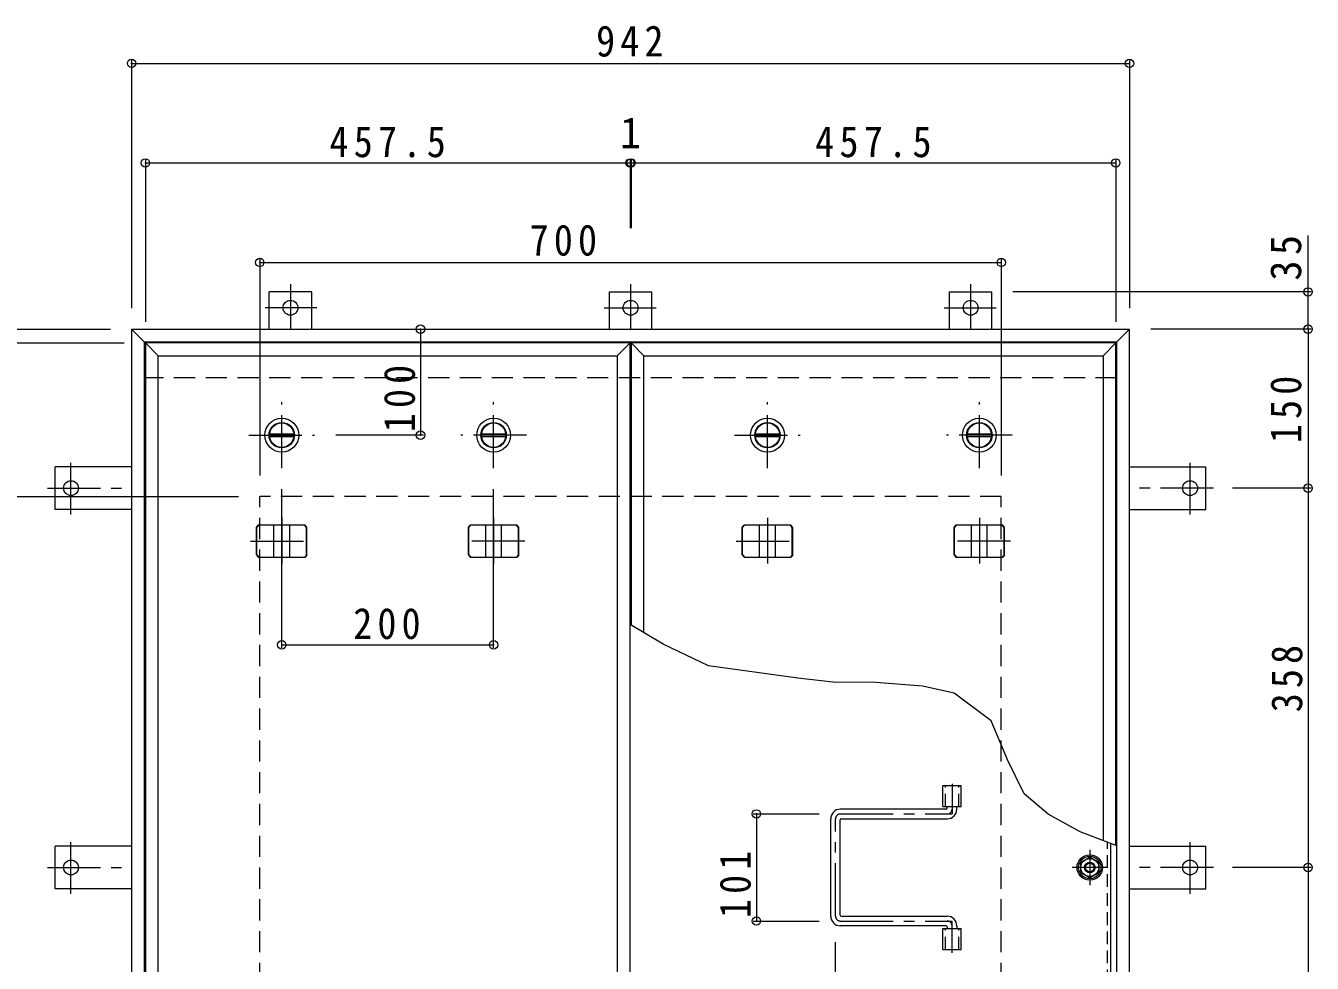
# Model space of a CAD drawing. Units: millimetres on the paper, enlarged 2 times, with parts at other scales. Extents: x -516 to 546, y -392 to 378.
# Drawn here: x -254.9 to -12, y 200.9 to 377.8 of the extents above; entities that cross this region are included whole.
import ezdxf
from ezdxf.enums import TextEntityAlignment as Align

# ---------------------------------------------------------------- set-up
doc = ezdxf.new("R2010")
doc.units = ezdxf.units.MM
doc.header["$LTSCALE"] = 2
doc.header["$PDMODE"] = 32
doc.header["$PDSIZE"] = 1.6
for name, pattern in [('CHAIN1', [8, 5, -1, 1, -1]), ('DASHED1', [1.8, 1.2, -0.6]), ('DASHED2', [3, 2, -1])]:
    doc.linetypes.add(name, pattern=pattern)
for name, color, linetype, lineweight in [('0-1_躯体', 2, 'CHAIN1', 9), ('0-2_仕上', 3, 'Continuous', 9), ('0-3_建具', 4, 'Continuous', 9), ('0-5_寸法', 4, 'Continuous', 9), ('0-6_ハッチ', 6, 'Continuous', 9), ('0-7', 2, 'Continuous', 9), ('0-A', 3, 'DASHED1', 9), ('0-C', 2, 'Continuous', 9), ('0-E', 3, 'Continuous', 9), ('0-F', 7, 'Continuous', 9)]:
    doc.layers.add(name, color=color, linetype=linetype, lineweight=lineweight)
doc.styles.add('ＭＳ ゴシック', font='')
doc.styles.get('ＭＳ ゴシック').set_extended_font_data('MS Gothic')

msp = doc.modelspace()

# ---------------------------------------------------------------- linework, layer by layer
at = {"layer": '0-1_躯体', "linetype": 'DASHED2'}
for p, q in [((-48.926, 311.359), (-232.526, 311.359)), ((-210.726, 148.959), (-210.726, 288.959)), ((-70.726, 288.959), (-210.726, 288.959)), ((-70.726, 148.959), (-70.726, 288.959))]:
    msp.add_line(p, q, dxfattribs=at)
at = {"layer": '0-1_躯体'}
for p, q in [((-206.576, 294.359), (-206.576, 306.759)), ((-166.576, 294.359), (-166.576, 306.759)), ((-114.876, 294.359), (-114.876, 306.759)), ((-74.876, 294.359), (-74.876, 306.759)), ((-212.776, 300.559), (-200.376, 300.559)), ((-160.376, 300.559), (-172.776, 300.559)), ((-121.076, 300.559), (-108.676, 300.559)), ((-68.676, 300.559), (-81.076, 300.559))]:
    msp.add_line(p, q, dxfattribs=at)
at = {"layer": '0-2_仕上'}
for p, q in [((-229.926, 315.559), (-232.326, 317.959)), ((-140.826, 317.959), (-232.326, 317.959)), ((-232.326, 317.959), (-232.326, 119.959)), ((-143.226, 315.559), (-140.826, 317.959)), ((-140.826, 119.959), (-140.826, 317.959)), ((-138.226, 315.559), (-140.626, 317.959)), ((-49.126, 317.959), (-140.626, 317.959)), ((-140.626, 317.959), (-140.626, 264.679)), ((-51.526, 315.559), (-49.126, 317.959)), ((-49.126, 223.113), (-49.126, 317.959)), ((-229.926, 315.559), (-143.226, 315.559)), ((-229.926, 122.359), (-229.926, 315.559)), ((-143.226, 315.559), (-143.226, 122.359)), ((-138.226, 315.559), (-51.526, 315.559)), ((-138.226, 263.263), (-138.226, 315.559)), ((-51.526, 315.559), (-51.526, 224.043)), ((-81.756, 230.459), (-81.756, 234.459)), ((-81.756, 234.459), (-78.296, 234.459)), ((-78.296, 230.459), (-78.296, 234.459)), ((-81.756, 230.459), (-78.296, 230.459)), ((-81.756, 203.459), (-81.756, 207.459)), ((-81.756, 207.459), (-78.296, 207.459)), ((-78.296, 203.459), (-78.296, 207.459)), ((-81.756, 203.459), (-78.296, 203.459))]:
    msp.add_line(p, q, dxfattribs=at)
at = {"layer": '0-2_仕上', "linetype": 'DASHED1'}
for p, q in [((-81.296, 230.459), (-81.296, 234.459)), ((-78.756, 230.459), (-78.756, 234.459)), ((-81.296, 203.459), (-81.296, 207.459)), ((-78.756, 203.459), (-78.756, 207.459))]:
    msp.add_line(p, q, dxfattribs=at)
at = {"layer": '0-3_建具'}
for p, q in [((-234.926, 320.559), (-232.526, 318.159)), ((-234.926, 320.559), (-234.926, 117.359)), ((-234.926, 320.559), (-46.526, 320.559)), ((-46.526, 320.559), (-48.926, 318.159)), ((-46.526, 117.359), (-46.526, 320.559)), ((-232.526, 318.159), (-232.526, 119.759)), ((-232.526, 318.159), (-48.926, 318.159)), ((-48.926, 119.759), (-48.926, 318.159)), ((-211.343, 283.159), (-210.997, 283.559)), ((-211.343, 277.959), (-211.343, 283.159)), ((-211.263, 283.159), (-211.343, 283.159)), ((-211.263, 283.159), (-210.917, 283.559)), ((-211.263, 277.959), (-211.263, 283.159)), ((-202.156, 283.559), (-210.997, 283.559)), ((-208.076, 277.559), (-208.076, 283.559)), ((-205.076, 277.559), (-205.076, 283.559)), ((-201.889, 283.159), (-202.236, 283.559)), ((-201.809, 283.159), (-202.156, 283.559)), ((-201.889, 277.959), (-201.889, 283.159)), ((-201.889, 283.159), (-201.809, 283.159)), ((-201.809, 277.959), (-201.809, 283.159)), ((-171.343, 283.159), (-170.997, 283.559)), ((-171.343, 277.959), (-171.343, 283.159)), ((-171.263, 283.159), (-171.343, 283.159)), ((-171.263, 283.159), (-170.917, 283.559)), ((-171.263, 277.959), (-171.263, 283.159)), ((-162.156, 283.559), (-170.997, 283.559)), ((-168.076, 277.559), (-168.076, 283.559)), ((-165.076, 277.559), (-165.076, 283.559)), ((-161.889, 283.159), (-162.236, 283.559)), ((-161.809, 283.159), (-162.156, 283.559)), ((-161.889, 277.959), (-161.889, 283.159)), ((-161.889, 283.159), (-161.809, 283.159)), ((-161.809, 277.959), (-161.809, 283.159)), ((-119.643, 283.159), (-119.297, 283.559)), ((-119.643, 277.959), (-119.643, 283.159)), ((-119.563, 283.159), (-119.643, 283.159)), ((-119.563, 283.159), (-119.217, 283.559)), ((-119.563, 277.959), (-119.563, 283.159)), ((-110.456, 283.559), (-119.297, 283.559)), ((-116.376, 277.559), (-116.376, 283.559)), ((-113.376, 277.559), (-113.376, 283.559)), ((-110.189, 283.159), (-110.536, 283.559)), ((-110.109, 283.159), (-110.456, 283.559)), ((-110.189, 277.959), (-110.189, 283.159)), ((-110.189, 283.159), (-110.109, 283.159)), ((-110.109, 277.959), (-110.109, 283.159)), ((-79.643, 283.159), (-79.297, 283.559)), ((-79.643, 277.959), (-79.643, 283.159)), ((-79.563, 283.159), (-79.643, 283.159)), ((-79.563, 283.159), (-79.217, 283.559)), ((-79.563, 277.959), (-79.563, 283.159)), ((-70.456, 283.559), (-79.297, 283.559)), ((-76.376, 277.559), (-76.376, 283.559)), ((-73.376, 277.559), (-73.376, 283.559)), ((-70.189, 283.159), (-70.536, 283.559)), ((-70.109, 283.159), (-70.456, 283.559)), ((-70.189, 277.959), (-70.189, 283.159)), ((-70.189, 283.159), (-70.109, 283.159)), ((-70.109, 277.959), (-70.109, 283.159)), ((-211.343, 277.959), (-210.997, 277.559)), ((-211.263, 277.959), (-211.343, 277.959)), ((-211.263, 277.959), (-210.917, 277.559)), ((-210.997, 277.559), (-202.156, 277.559)), ((-201.889, 277.959), (-202.236, 277.559)), ((-201.809, 277.959), (-202.156, 277.559)), ((-201.889, 277.959), (-201.809, 277.959)), ((-171.343, 277.959), (-170.997, 277.559)), ((-171.263, 277.959), (-171.343, 277.959)), ((-171.263, 277.959), (-170.917, 277.559)), ((-170.997, 277.559), (-162.156, 277.559)), ((-161.889, 277.959), (-162.236, 277.559)), ((-161.809, 277.959), (-162.156, 277.559)), ((-161.889, 277.959), (-161.809, 277.959)), ((-119.643, 277.959), (-119.297, 277.559)), ((-119.563, 277.959), (-119.643, 277.959)), ((-119.563, 277.959), (-119.217, 277.559)), ((-119.297, 277.559), (-110.456, 277.559)), ((-110.189, 277.959), (-110.536, 277.559)), ((-110.109, 277.959), (-110.456, 277.559)), ((-110.189, 277.959), (-110.109, 277.959)), ((-79.643, 277.959), (-79.297, 277.559)), ((-79.563, 277.959), (-79.643, 277.959)), ((-79.563, 277.959), (-79.217, 277.559)), ((-79.297, 277.559), (-70.456, 277.559)), ((-70.189, 277.959), (-70.536, 277.559)), ((-70.109, 277.959), (-70.456, 277.559)), ((-70.189, 277.959), (-70.109, 277.959))]:
    msp.add_line(p, q, dxfattribs=at)
at = {"layer": '0-3_建具', "linetype": 'CHAIN1'}
for p, q in [((-206.576, 284.983), (-206.576, 276.335)), ((-166.576, 284.983), (-166.576, 276.335)), ((-114.876, 284.983), (-114.876, 276.335)), ((-74.876, 284.983), (-74.876, 276.335)), ((-212.458, 280.559), (-200.694, 280.559)), ((-160.694, 280.559), (-172.458, 280.559)), ((-120.758, 280.559), (-108.994, 280.559)), ((-68.994, 280.559), (-80.758, 280.559))]:
    msp.add_line(p, q, dxfattribs=at)
at = {"layer": '0-5_寸法', "color": 7}
msp.add_line((-12.822, 327.599), (-12.822, 338.231), dxfattribs=at)
for points in [[(-126, 257.03), (-134.574, 261.109), (-140.827, 264.797)], [(-48.927, 223.036), (-55.835, 225.711), (-61.882, 228.996), (-66.396, 232.843), (-69.466, 239.133), (-72.63, 246.625), (-79.622, 251.869), (-85.616, 253.201), (-94.44, 253.867), (-102.514, 253.95), (-109.174, 254.7), (-126, 257.03)]]:
    msp.add_lwpolyline(points, dxfattribs=at)
at = {"layer": '0-6_ハッチ', "linetype": 'CHAIN1'}
for p, q in [((-80.026, 234.736), (-80.026, 229.059)), ((-101.124, 229.059), (-80.026, 229.059)), ((-102.026, 209.761), (-102.026, 228.157)), ((-101.124, 208.859), (-80.026, 208.859)), ((-80.026, 202.882), (-80.026, 208.859))]:
    msp.add_line(p, q, dxfattribs=at)
at = {"layer": '0-6_ハッチ'}
for p, q in [((-81.126, 229.959), (-101.136, 229.959)), ((-80.926, 230.159), (-80.926, 230.459)), ((-79.126, 229.959), (-79.126, 230.459)), ((-102.926, 209.759), (-102.926, 228.159)), ((-101.126, 209.959), (-101.126, 227.959)), ((-100.926, 228.159), (-80.926, 228.159)), ((-100.926, 209.759), (-80.926, 209.759)), ((-81.126, 207.959), (-101.126, 207.959)), ((-80.926, 207.759), (-80.926, 207.459)), ((-79.126, 207.959), (-79.126, 207.459))]:
    msp.add_line(p, q, dxfattribs=at)
msp.add_circle((-54.026, 218.959), 2.1, dxfattribs=at)
for centre, radius, start, end in [((-101.126, 228.159), 1.8, 90.2945, 180), ((-81.126, 230.159), 0.2, 270, 0), ((-80.926, 229.959), 1.8, 270, 0), ((-100.926, 227.959), 0.2, 90, 180), ((-101.126, 209.759), 1.8, 180, 270), ((-100.926, 209.959), 0.2, 180, 270), ((-80.926, 207.959), 1.8, 0, 90), ((-81.126, 207.759), 0.2, 0, 90)]:
    msp.add_arc(centre, radius, start, end, dxfattribs=at)
at = {"layer": '0-6_ハッチ', "linetype": 'CHAIN1'}
for centre, radius, start, end in [((-101.124, 228.157), 0.902, 90, 180), ((-80.926, 229.959), 0.9, 270.29569, 0), ((-101.124, 209.761), 0.902, 180, 270), ((-80.926, 207.959), 0.9, 0, 89.70431)]:
    msp.add_arc(centre, radius, start, end, dxfattribs=at)
at = {"layer": '0-7', "linetype": 'CHAIN1'}
for p, q in [((-54.026, 222.274), (-54.026, 215.645)), ((-50.712, 218.959), (-57.341, 218.959))]:
    msp.add_line(p, q, dxfattribs=at)
at = {"layer": '0-7'}
msp.add_lwpolyline([(-55.726, 219.941), (-54.026, 220.922), (-52.326, 219.941), (-52.326, 217.978), (-54.026, 216.996), (-55.726, 217.978)], close=True, dxfattribs=at)
at = {"layer": '0-7', "color": 134, "lineweight": 5}
msp.add_circle((-54.026, 218.959), 2.4, dxfattribs=at)
at = {"layer": '0-7'}
msp.add_circle((-54.026, 218.959), 1.7, dxfattribs=at)
at = {"layer": '0-7', "color": 5, "lineweight": 5}
for radius in [1, 0.838]:
    msp.add_circle((-54.026, 218.959), radius, dxfattribs=at)
at = {"layer": '0-A'}
msp.add_line((-50.666, 128.899), (-50.666, 223.71), dxfattribs=at)
at = {"layer": '0-A', "linetype": 'Continuous'}
msp.add_line((-50.026, 128.259), (-50.026, 223.462), dxfattribs=at)
at = {"layer": '0-C', "color": 4}
for p, q in [((-208.863, 300.809), (-204.29, 300.809)), ((-208.863, 300.309), (-204.29, 300.309)), ((-168.863, 300.809), (-164.29, 300.809)), ((-168.863, 300.309), (-164.29, 300.309)), ((-117.163, 300.809), (-112.59, 300.809)), ((-117.163, 300.309), (-112.59, 300.309)), ((-77.163, 300.809), (-72.59, 300.809)), ((-77.163, 300.309), (-72.59, 300.309))]:
    msp.add_line(p, q, dxfattribs=at)
at = {"layer": '0-C'}
for centre, radius in [((-206.576, 300.559), 3.2), ((-166.576, 300.559), 3.2), ((-114.876, 300.559), 3.2), ((-74.876, 300.559), 3.2), ((-206.576, 300.559), 2.4), ((-206.576, 300.559), 2.35), ((-166.576, 300.559), 2.4), ((-166.576, 300.559), 2.35), ((-114.876, 300.559), 2.4), ((-114.876, 300.559), 2.35), ((-74.876, 300.559), 2.4), ((-74.876, 300.559), 2.35)]:
    msp.add_circle(centre, radius, dxfattribs=at)
at = {"layer": '0-C', "color": 4}
for centre in [(-206.576, 300.559), (-166.576, 300.559), (-114.876, 300.559), (-74.876, 300.559)]:
    msp.add_circle(centre, 2.3, dxfattribs=at)
at = {"layer": '0-E', "linetype": 'CHAIN1'}
for p, q in [((-204.926, 329.031), (-204.926, 320.599)), ((-140.726, 329.031), (-140.726, 320.599)), ((-76.526, 329.031), (-76.526, 320.599)), ((-199.958, 324.599), (-209.736, 324.599)), ((-145.694, 324.599), (-135.917, 324.599)), ((-81.494, 324.599), (-71.717, 324.599)), ((-246.366, 285.591), (-246.366, 295.369)), ((-35.086, 285.591), (-35.086, 295.369)), ((-250.798, 290.559), (-234.966, 290.559)), ((-30.655, 290.559), (-46.487, 290.559)), ((-246.366, 213.991), (-246.366, 223.769)), ((-35.086, 213.991), (-35.086, 223.769)), ((-250.798, 218.959), (-234.966, 218.959)), ((-30.655, 218.959), (-46.487, 218.959))]:
    msp.add_line(p, q, dxfattribs=at)
at = {"layer": '0-E'}
for p, q in [((-200.926, 327.599), (-208.926, 327.599)), ((-208.926, 320.559), (-208.926, 327.599)), ((-200.926, 320.559), (-200.926, 327.599)), ((-144.726, 327.599), (-136.726, 327.599)), ((-144.726, 320.559), (-144.726, 327.599)), ((-136.726, 320.559), (-136.726, 327.599)), ((-80.526, 327.599), (-72.526, 327.599)), ((-80.526, 320.559), (-80.526, 327.599)), ((-72.526, 320.559), (-72.526, 327.599)), ((-249.366, 286.559), (-249.366, 294.559)), ((-234.926, 294.559), (-249.366, 294.559)), ((-46.526, 294.559), (-32.086, 294.559)), ((-32.086, 286.559), (-32.086, 294.559)), ((-234.926, 286.559), (-249.366, 286.559)), ((-46.526, 286.559), (-32.086, 286.559)), ((-249.366, 214.959), (-249.366, 222.959)), ((-234.926, 222.959), (-249.366, 222.959)), ((-46.526, 222.959), (-32.086, 222.959)), ((-32.086, 214.959), (-32.086, 222.959)), ((-234.926, 214.959), (-249.366, 214.959)), ((-46.526, 214.959), (-32.086, 214.959))]:
    msp.add_line(p, q, dxfattribs=at)
for centre in [(-204.926, 324.599), (-140.726, 324.599), (-76.526, 324.599), (-246.366, 290.559), (-35.086, 290.559), (-246.366, 218.959), (-35.086, 218.959)]:
    msp.add_circle(centre, 1.4, dxfattribs=at)
at = {"layer": '0-F'}
for p, q in [((-234.926, 371.344), (-234.926, 324.559)), ((-234.926, 370.744), (-46.526, 370.744)), ((-46.526, 371.344), (-46.526, 324.559)), ((-232.326, 352.543), (-232.326, 321.959)), ((-140.826, 352.543), (-140.826, 339.637)), ((-140.626, 352.543), (-140.626, 339.637)), ((-49.126, 352.543), (-49.126, 321.959)), ((-232.326, 351.943), (-140.826, 351.943)), ((-140.826, 351.943), (-140.626, 351.943)), ((-140.626, 351.943), (-49.126, 351.943)), ((-210.726, 333.766), (-210.726, 292.959)), ((-210.726, 333.166), (-70.726, 333.166)), ((-70.726, 333.766), (-70.726, 292.959)), ((-12.222, 327.599), (-68.526, 327.599)), ((-12.822, 320.559), (-12.822, 327.599)), ((-302.807, 320.559), (-238.926, 320.559)), ((-180.393, 320.559), (-180.393, 300.559)), ((-12.222, 320.559), (-42.526, 320.559)), ((-12.822, 320.559), (-12.822, 290.559)), ((-282.518, 317.959), (-236.326, 317.959)), ((-179.793, 300.559), (-196.376, 300.559)), ((-206.576, 260.394), (-206.576, 290.359)), ((-166.576, 260.394), (-166.576, 290.359)), ((-12.222, 290.559), (-27.055, 290.559)), ((-12.822, 290.559), (-12.822, 218.959)), ((-262.628, 288.959), (-214.726, 288.959)), ((-206.576, 260.994), (-166.576, 260.994)), ((-117.563, 229.059), (-105.124, 229.059)), ((-116.963, 229.059), (-116.963, 208.859)), ((-12.222, 218.959), (-27.055, 218.959)), ((-12.822, 218.959), (-12.822, 147.359)), ((-117.563, 208.859), (-105.124, 208.859)), ((-102.026, 183.829), (-102.026, 204.859))]:
    msp.add_line(p, q, dxfattribs=at)
for p in [(-234.926, 370.744), (-46.526, 370.744), (-232.326, 351.943), (-140.826, 351.943), (-140.626, 351.943), (-49.126, 351.943), (-210.726, 333.166), (-70.726, 333.166), (-12.822, 327.599), (-180.393, 320.559), (-12.822, 320.559), (-180.393, 300.559), (-12.822, 290.559), (-206.576, 260.994), (-166.576, 260.994), (-116.963, 229.059), (-12.822, 218.959), (-116.963, 208.859)]:
    msp.add_point(p, dxfattribs=at)

# ---------------------------------------------------------------- texts
at = {"layer": '0-F', "color": 2, "style": 'ＭＳ ゴシック'}
msp.add_text('1', height=5.865, dxfattribs=at).set_placement((-142.726, 352.943), align=Align.BOTTOM_LEFT)
at = {"layer": '0-F', "color": 2, "char_height": 5.865, "attachment_point": 7, "style": 'ＭＳ ゴシック'}
for s, insert in [('\\T1.27;\\W0.9;942', (-147.226, 371.944)), ('\\T1.28;\\W0.9;457.5', (-197.576, 352.943)), ('\\T1.28;\\W0.9;457.5', (-105.876, 352.943)), ('\\T1.27;\\W0.9;700', (-159.765, 334.366)), ('\\T1.27;\\W0.9;200', (-193.076, 261.994))]:
    msp.add_mtext(s, dxfattribs=dict(at, insert=insert))
at = {"layer": '0-F', "color": 2, "char_height": 5.865, "attachment_point": 7, "rotation": 90, "style": 'ＭＳ ゴシック'}
for s, insert in [('\\T1.27;\\W0.95;35', (-14.022, 329.731)), ('\\T1.27;\\W0.9;100', (-181.352, 301.116)), ('\\T1.27;\\W0.9;150', (-14.022, 299.059)), ('\\T1.27;\\W0.9;358', (-13.822, 248.259)), ('\\T1.27;\\W0.9;101', (-117.963, 209.415))]:
    msp.add_mtext(s, dxfattribs=dict(at, insert=insert))

doc.saveas('drawing.dxf')
